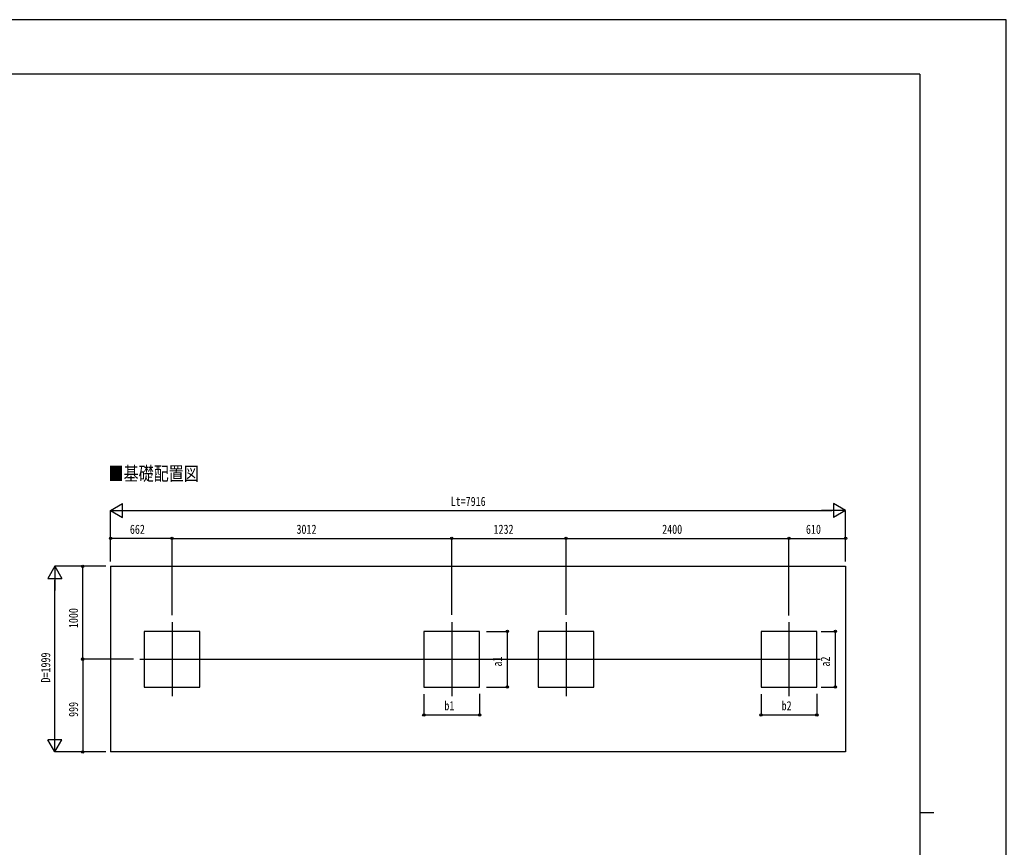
# Model space of a CAD drawing. Units: millimetres, scale not verified. Extents: x -12615 to 12615, y -8910 to 8910.
# Drawn here: x 1991 to 12615, y 0 to 8910 of the extents above; entities that cross this region are included whole.
import ezdxf
from ezdxf.enums import TextEntityAlignment as Align

# ---------------------------------------------------------------- set-up
doc = ezdxf.new("R2010")
doc.units = ezdxf.units.MM
doc.header["$LTSCALE"] = 40
for name, color, linetype in [('0-2_USER1', 3, 'Continuous'), ('0-4_YKK_12', 2, 'Continuous'), ('0-6_YKK_A1', 4, 'Continuous'), ('0-7_YKK_D', 6, 'Continuous'), ('0-8_YKK_ZWAK', 7, 'Continuous')]:
    doc.layers.add(name, color=color, linetype=linetype)
doc.styles.add('ＭＳ ゴシック', font='')
doc.styles.get('ＭＳ ゴシック').set_extended_font_data('MS Gothic')

msp = doc.modelspace()

# ---------------------------------------------------------------- linework, layer by layer
at = {"layer": '0-4_YKK_12'}
for p, q in [((3631.06, 2422.22), (3631.06, 1627.05)), ((6643.06, 2422.22), (6643.06, 1627.05)), ((7875.06, 2422.22), (7875.06, 1627.05)), ((10275.06, 2422.22), (10275.06, 1627.05)), ((3285.62, 2024.64), (10609.56, 2024.64))]:
    msp.add_line(p, q, dxfattribs=at)
at = {"layer": '0-6_YKK_A1'}
for p, q in [((2969.06, 3025.05), (10885.06, 3025.05)), ((2969.06, 3025.05), (2969.06, 1026.07)), ((10885.06, 3025.05), (10885.06, 1026.07)), ((10885.06, 1026.07), (2969.06, 1026.07))]:
    msp.add_line(p, q, dxfattribs=at)
for points in [[(3331.06, 1724.64), (3931.06, 1724.64), (3931.06, 2324.64), (3331.06, 2324.64)], [(6343.06, 1724.64), (6943.06, 1724.64), (6943.06, 2324.64), (6343.06, 2324.64)], [(7575.06, 1724.64), (8175.06, 1724.64), (8175.06, 2324.64), (7575.06, 2324.64)], [(9975.06, 1724.64), (10575.06, 1724.64), (10575.06, 2324.64), (9975.06, 2324.64)]]:
    msp.add_lwpolyline(points, close=True, dxfattribs=at)
at = {"layer": '0-7_YKK_D'}
for p, q in [((2969.06, 3625.05), (3098.96, 3700.05)), ((2969.06, 3075.05), (2969.06, 3626.05)), ((2969.06, 3625.05), (3098.96, 3550.05)), ((2969.06, 3625.05), (3228.87, 3625.05)), ((3098.96, 3550.05), (3098.96, 3700.05)), ((3119.06, 3625.05), (10735.06, 3625.05)), ((10885.06, 3625.05), (10625.25, 3625.05)), ((10885.06, 3625.05), (10755.16, 3700.05)), ((10755.16, 3700.05), (10755.16, 3550.05)), ((10885.06, 3625.05), (10755.16, 3550.05)), ((10885.06, 3075.05), (10885.06, 3626.05)), ((2969.06, 3075.05), (2969.06, 3326.05)), ((3631.06, 3325.05), (2969.06, 3325.05)), ((3631.06, 2500.55), (3631.06, 3326.05)), ((3631.06, 2500.55), (3631.06, 3326.05)), ((3631.06, 3325.05), (6643.06, 3325.05)), ((6643.06, 2502.36), (6643.06, 3326.05)), ((6643.06, 2502.36), (6643.06, 3326.05)), ((6643.06, 3325.05), (7875.06, 3325.05)), ((7875.06, 2502.36), (7875.06, 3326.05)), ((7875.06, 2502.36), (7875.06, 3326.05)), ((7875.06, 3325.05), (10275.06, 3325.05)), ((10275.06, 2495.83), (10275.06, 3326.05)), ((10275.06, 2495.83), (10275.06, 3326.05)), ((10275.06, 3325.05), (10885.06, 3325.05)), ((10885.06, 3075.05), (10885.06, 3326.05)), ((2369.06, 3025.05), (2294.06, 2895.14)), ((2919.06, 3025.05), (2368.06, 3025.05)), ((2369.06, 3025.05), (2444.06, 2895.14)), ((2369.06, 3025.05), (2369.06, 2765.24)), ((2919.06, 3025.05), (2668.06, 3025.05)), ((2669.06, 2025.25), (2669.06, 3025.05)), ((2294.06, 2895.14), (2444.06, 2895.14)), ((2369.06, 1176.05), (2369.06, 2875.05)), ((7018.06, 2324.64), (7244.06, 2324.64)), ((7243.06, 1724.64), (7243.06, 2324.64)), ((10620.06, 2324.64), (10776.06, 2324.64)), ((10775.06, 1724.64), (10775.06, 2324.64)), ((3217.95, 2025.25), (2668.06, 2025.25)), ((3217.95, 2025.25), (2668.06, 2025.25)), ((2669.06, 2025.25), (2669.06, 1026.05)), ((7018.06, 1724.64), (7244.06, 1724.64)), ((10620.06, 1724.64), (10776.06, 1724.64)), ((6343.06, 1649.64), (6343.06, 1423.64)), ((6943.06, 1650.62), (6943.06, 1423.64)), ((9975.06, 1649.64), (9975.06, 1423.64)), ((10575.06, 1650.62), (10575.06, 1423.64)), ((6343.06, 1424.64), (6943.06, 1424.64)), ((9975.06, 1424.64), (10575.06, 1424.64)), ((2369.06, 1026.05), (2369.06, 1285.85)), ((2369.06, 1026.05), (2294.06, 1155.95)), ((2444.06, 1155.95), (2294.06, 1155.95)), ((2369.06, 1026.05), (2444.06, 1155.95)), ((2919.06, 1026.05), (2368.06, 1026.05)), ((2919.06, 1026.05), (2668.06, 1026.05))]:
    msp.add_line(p, q, dxfattribs=at)
for centre in [(2969.06, 3325.05), (3631.06, 3325.05), (3631.06, 3325.05), (6643.06, 3325.05), (6643.06, 3325.05), (7875.06, 3325.05), (7875.06, 3325.05), (10275.06, 3325.05), (10275.06, 3325.05), (10885.06, 3325.05), (2669.06, 3025.05), (7243.06, 2324.64), (10775.06, 2324.64), (2669.06, 2025.25), (2669.06, 2025.25), (7243.06, 1724.64), (10775.06, 1724.64), (6343.06, 1424.64), (6943.06, 1424.64), (9975.06, 1424.64), (10575.06, 1424.64), (2669.06, 1026.05)]:
    msp.add_circle(centre, 12.75, dxfattribs=at)
at = {"layer": '0-8_YKK_ZWAK'}
for p, q in [((11685.06, 8325), (-11714.94, 8325)), ((11685.06, 8325), (11685.06, -7575)), ((11685.06, 375), (11835.06, 375))]:
    msp.add_line(p, q, dxfattribs=at)
msp.add_lwpolyline([(-12615, -8910), (12615, -8910), (12615, 8910), (-12615, 8910)], close=True, dxfattribs=at)

# ---------------------------------------------------------------- texts
at = {"layer": '0-2_USER1', "style": 'ＭＳ ゴシック', "width": 0.8}
msp.add_text('■基礎配置図', height=148.5, dxfattribs=at).set_placement((2947.46, 3904.66), align=Align.BOTTOM_LEFT)
at = {"layer": '0-7_YKK_D', "style": 'ＭＳ ゴシック', "width": 0.8}
for s, p in [('Lt=7916', (6631.86, 3645.05)), ('662', (3177.66, 3345.05)), ('3012', (4971.46, 3345.05)), ('1232', (7093.46, 3345.05)), ('2400', (8909.46, 3345.05)), ('610', (10457.66, 3345.05)), ('b1', (6563.86, 1444.64)), ('b2', (10195.86, 1444.64))]:
    msp.add_text(s, height=98.97, dxfattribs=at).set_placement(p, align=Align.BOTTOM_LEFT)
for s, p in [('1000', (2649.06, 2359.55)), ('D=1999', (2349.06, 1773.55)), ('a1', (7213.06, 1945.44)), ('a2', (10745.06, 1945.44)), ('999', (2649.06, 1403.25))]:
    msp.add_text(s, height=98.97, rotation=90, dxfattribs=at).set_placement(p, align=Align.BOTTOM_LEFT)

doc.saveas('drawing.dxf')
